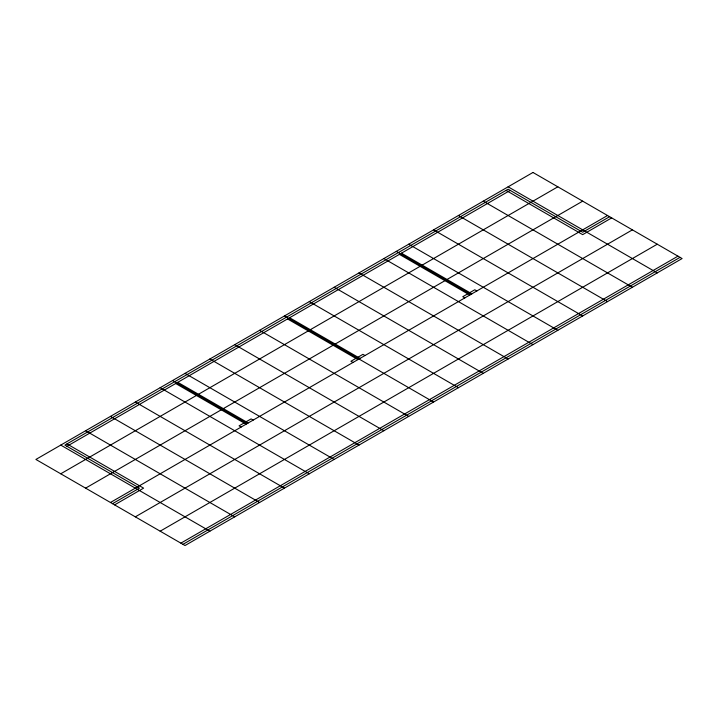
<?xml version="1.0" encoding="UTF-8"?>
<svg xmlns="http://www.w3.org/2000/svg" width="718" height="718" viewBox="0 0 718 718"><rect width="100%" height="100%" fill="white"/><g stroke="black" fill="none" stroke-linecap="round" stroke-linejoin="round"><path stroke-width="1.08" d="M66.971 446.291L510.193 190.396M60.752 473.79L557.832 186.806M85.604 488.141L582.684 201.157M244.048 422.974L239.076 425.846L241.149 427.039M246.121 421.78L251.094 418.908L253.167 420.102M355.895 358.399L350.923 361.271L352.996 362.464M357.968 357.205L362.931 354.333L365.004 355.536M467.732 293.833L462.769 296.705L464.833 297.898M469.805 292.639L474.777 289.767L476.851 290.961M110.464 502.492L607.536 215.508M112.529 503.686L139.454 488.141L64.898 445.097L508.12 189.202L582.684 232.246L609.609 216.701M114.602 504.88L143.6 488.141L66.971 443.904M611.682 217.895L582.684 234.642L506.055 190.396M135.316 516.843L632.396 229.859M160.168 531.194L657.248 244.21M180.882 543.149L677.954 256.164M182.955 544.343L680.027 257.358M508.12 186.806L657.248 272.903M483.268 201.157L632.396 287.254M458.416 215.508L607.536 301.605M433.564 229.859L582.684 315.956M408.704 244.21L557.832 330.298M401.461 253.176L471.879 293.833M396.282 251.381L470.846 294.425M399.387 254.369L469.805 295.026M383.852 258.552L532.98 344.649M359 272.903L508.12 359M334.148 287.254L483.268 373.351M309.296 301.605L458.416 387.702M289.614 317.742L360.032 358.399M284.436 315.956L433.564 402.044M287.541 318.945L357.968 359.601M259.584 330.298L408.704 416.395M234.732 344.649L383.852 430.746M209.88 359L359 445.097M185.02 373.351L334.148 459.448M177.777 382.317L248.195 422.974M172.598 380.522L247.154 423.575M175.704 383.511L246.121 424.167M160.168 387.702L309.296 473.79M135.316 402.044L284.436 488.141M110.464 416.395L259.584 502.492M85.604 430.746L234.732 516.843M60.752 445.097L209.88 531.194M532.98 172.464L35.9 459.448L185.02 545.536L682.1 258.552L532.98 172.464"/></g></svg>
